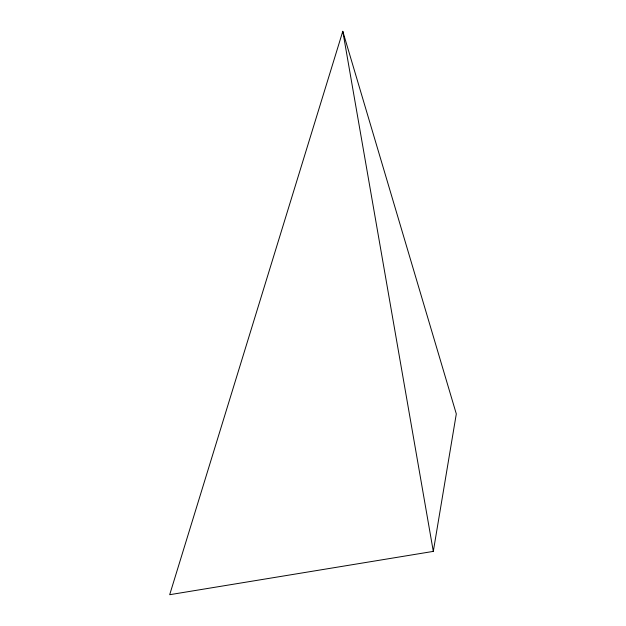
<?xml version="1.0" encoding="UTF-8"?>
<svg xmlns="http://www.w3.org/2000/svg" width="626" height="626" viewBox="0 0 626 626"><rect width="100%" height="100%" fill="white"/><g stroke="black" fill="none" stroke-linecap="round" stroke-linejoin="round"><path stroke-width="0.94" d="M433.302 551.389L456.307 413.903L342.79 31.3L169.693 594.7L433.302 551.389L342.79 31.3"/></g></svg>
